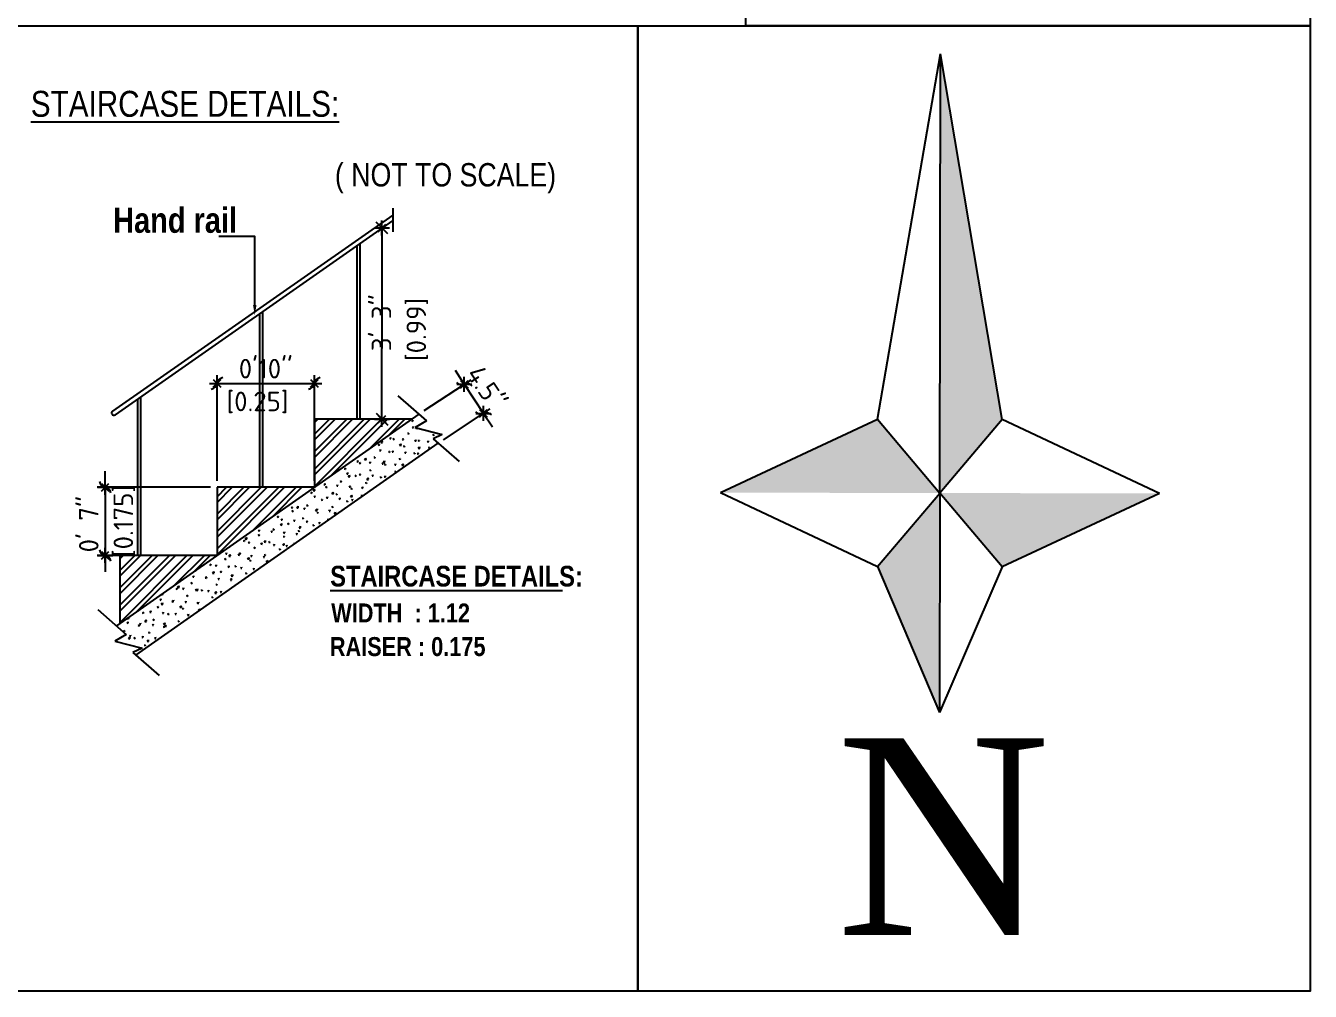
# Model space of a CAD drawing. Header units: metres. Extents: x 516 to 666, y 54 to 108.
# Drawn here: x 602.73 to 609.09, y 81.69 to 86.46 of the extents above; entities that cross this region are included whole.
import ezdxf

# ---------------------------------------------------------------- set-up
doc = ezdxf.new("R2010")
doc.units = ezdxf.units.M
doc.header["$LTSCALE"] = 30
doc.header["$MEASUREMENT"] = 0
doc.layers.get('0').update_dxf_attribs({"linetype": 'CONTINUOUS'})
doc.styles.add('dim', font='isocpeur.ttf')
doc.styles.add('SHER', font='romantic.ttf')
doc.styles.get("Standard").update_dxf_attribs({"font": 'ARIALN.TTF', "height": 10})
doc.styles.add('swiss', font='swisscb.ttf')

msp = doc.modelspace()

# ---------------------------------------------------------------- linework, layer by layer
for p, q in [((606.9447, 84.5168), (607.2564, 86.3248)), ((607.2525, 84.1517), (607.2564, 86.3248)), ((607.5616, 84.5157), (607.2564, 86.3248)), ((604.5446, 85.5273), (603.1577, 84.5564)), ((604.5446, 85.5606), (604.5446, 85.4451)), ((604.5446, 85.5006), (603.1702, 84.5385)), ((604.4538, 85.4633), (604.5284, 85.4633)), ((604.5203, 85.4341), (604.462, 85.4925)), ((604.4725, 85.4447), (604.5098, 85.482)), ((604.4725, 85.482), (604.5098, 85.4447)), ((604.4911, 85.426), (604.4911, 85.5006)), ((604.4911, 85.4576), (604.4911, 84.8665)), ((604.3681, 84.5174), (604.3681, 85.377)), ((604.3827, 84.5174), (604.3827, 85.3872)), ((603.8863, 84.1801), (603.8863, 85.0397)), ((603.9008, 84.1801), (603.9008, 85.0499)), ((604.4911, 84.5174), (604.4911, 84.8665)), ((603.6561, 84.6755), (603.6934, 84.7128)), ((603.6561, 84.7128), (603.6934, 84.6755)), ((603.6747, 84.6569), (603.6747, 84.7315)), ((603.6748, 84.2124), (603.6748, 84.7347)), ((604.1379, 84.6755), (604.1752, 84.7128)), ((604.1379, 84.7128), (604.1752, 84.6755)), ((604.1566, 84.2124), (604.1566, 84.7347)), ((604.1566, 84.6569), (604.1566, 84.7315)), ((604.7006, 84.5598), (604.9323, 84.7121)), ((604.8986, 84.69), (604.8544, 84.7573)), ((604.8798, 84.6713), (604.9171, 84.7086)), ((604.8798, 84.7086), (604.9171, 84.6713)), ((604.8984, 84.6526), (604.8984, 84.7272)), ((603.6374, 84.6942), (603.712, 84.6942)), ((603.6748, 84.6944), (604.1566, 84.6944)), ((604.1193, 84.6942), (604.1939, 84.6942)), ((604.5705, 84.6328), (604.711, 84.5092)), ((604.8611, 84.6899), (604.9357, 84.6899)), ((604.8986, 84.69), (604.9934, 84.5459)), ((603.283, 83.8428), (603.283, 84.6175)), ((603.2976, 83.8428), (603.2976, 84.6277)), ((604.9932, 84.5085), (604.9932, 84.5831)), ((604.6736, 84.5421), (603.1767, 83.4942)), ((604.6384, 84.5174), (604.1566, 84.5174)), ((604.1566, 84.5174), (604.1566, 84.1801)), ((604.1566, 84.443), (604.231, 84.5174)), ((604.1566, 84.3568), (604.3172, 84.5174)), ((604.1566, 84.2706), (604.4034, 84.5174)), ((604.1566, 84.1844), (604.4896, 84.5174)), ((604.1566, 84.5005), (604.1735, 84.5174)), ((604.1566, 84.4143), (604.2597, 84.5174)), ((604.1566, 84.3281), (604.3459, 84.5174)), ((604.1566, 84.2419), (604.4321, 84.5174)), ((604.238, 84.2371), (604.5183, 84.5174)), ((604.4295, 84.3712), (604.5757, 84.5174)), ((604.4538, 84.5174), (604.5284, 84.5174)), ((604.462, 84.5466), (604.5203, 84.4882)), ((604.4725, 84.4987), (604.5098, 84.5361)), ((604.4725, 84.5361), (604.5098, 84.4987)), ((604.4911, 84.4801), (604.4911, 84.5547)), ((604.5253, 84.4382), (604.6045, 84.5174)), ((604.6397, 84.5094), (604.6457, 84.5118)), ((604.6397, 84.5094), (604.644, 84.5065)), ((604.644, 84.5065), (604.6457, 84.5117)), ((604.711, 84.5092), (604.6548, 84.4755)), ((604.7953, 84.4157), (605.027, 84.5681)), ((604.9559, 84.5458), (605.0305, 84.5458)), ((604.9745, 84.5271), (605.0118, 84.5644)), ((604.9745, 84.5644), (605.0118, 84.5271)), ((604.9934, 84.5459), (605.0377, 84.4786)), ((606.166, 84.1536), (606.9447, 84.5168)), ((606.9447, 84.5168), (607.2525, 84.1517)), ((607.5616, 84.5157), (607.2525, 84.1517)), ((608.339, 84.1498), (607.5616, 84.5157)), ((604.6186, 84.4466), (604.6246, 84.4489)), ((604.6186, 84.4466), (604.6229, 84.4437)), ((604.6229, 84.4437), (604.6247, 84.4489)), ((604.6425, 84.4756), (604.6466, 84.4806)), ((604.6425, 84.4756), (604.6477, 84.4751)), ((604.6477, 84.4752), (604.6467, 84.4806)), ((604.6548, 84.4755), (604.7897, 84.4418)), ((604.6594, 84.4724), (604.6609, 84.474)), ((604.6594, 84.4724), (604.6671, 84.4712)), ((604.6671, 84.4712), (604.667, 84.4725)), ((604.7431, 84.4396), (604.7492, 84.442)), ((604.7897, 84.4418), (604.7447, 84.4193)), ((604.7475, 84.4367), (604.7492, 84.442)), ((604.7684, 84.398), (603.2714, 83.3501)), ((604.4729, 84.3907), (604.479, 84.393)), ((604.4729, 84.3907), (604.4772, 84.3877)), ((604.4772, 84.3877), (604.479, 84.393)), ((604.4859, 84.4023), (604.4926, 84.4093)), ((604.4859, 84.4023), (604.4936, 84.4011)), ((604.4936, 84.4011), (604.4926, 84.4093)), ((604.5301, 84.4213), (604.5343, 84.4262)), ((604.5302, 84.4213), (604.5353, 84.4208)), ((604.5353, 84.4209), (604.5343, 84.4263)), ((604.5457, 84.4186), (604.5518, 84.4209)), ((604.5458, 84.4186), (604.5501, 84.4157)), ((604.5501, 84.4157), (604.5518, 84.4209)), ((604.5784, 84.388), (604.5852, 84.395)), ((604.5784, 84.388), (604.5861, 84.3868)), ((604.5861, 84.3868), (604.5852, 84.395)), ((604.5923, 84.4158), (604.5965, 84.4208)), ((604.5923, 84.4158), (604.5975, 84.4154)), ((604.5975, 84.4154), (604.5965, 84.4208)), ((604.5975, 84.3837), (604.6036, 84.386)), ((604.5975, 84.3837), (604.6018, 84.3808)), ((604.6018, 84.3808), (604.6036, 84.386)), ((604.6545, 84.4104), (604.6587, 84.4154)), ((604.6545, 84.4104), (604.6597, 84.4099)), ((604.6597, 84.41), (604.6587, 84.4154)), ((604.6703, 84.4117), (604.6764, 84.414)), ((604.6703, 84.4117), (604.6746, 84.4088)), ((604.6709, 84.3736), (604.6777, 84.3806)), ((604.6746, 84.4088), (604.6764, 84.414)), ((604.6786, 84.3724), (604.6777, 84.3806)), ((604.7167, 84.4049), (604.7208, 84.4099)), ((604.7167, 84.4049), (604.7219, 84.4045)), ((604.7219, 84.4045), (604.7209, 84.41)), ((604.7221, 84.3768), (604.7281, 84.3791)), ((604.7264, 84.3739), (604.7281, 84.3791)), ((604.7432, 84.4396), (604.7475, 84.4367)), ((604.7447, 84.4193), (604.874, 84.307)), ((604.4049, 84.3179), (604.4116, 84.3249)), ((604.4049, 84.3179), (604.4126, 84.3167)), ((604.4126, 84.3167), (604.4116, 84.3249)), ((604.4228, 84.3665), (604.423, 84.3665)), ((604.423, 84.3665), (604.423, 84.3666)), ((604.4518, 84.3278), (604.4579, 84.3301)), ((604.4518, 84.3278), (604.4562, 84.3249)), ((604.4562, 84.3249), (604.4579, 84.3301)), ((604.48, 84.3615), (604.4842, 84.3665)), ((604.48, 84.3615), (604.4852, 84.361)), ((604.4852, 84.3611), (604.4842, 84.3665)), ((604.5247, 84.3558), (604.5307, 84.3581)), ((604.5247, 84.3558), (604.529, 84.3528)), ((604.529, 84.3528), (604.5307, 84.3581)), ((604.5422, 84.3561), (604.5463, 84.361)), ((604.5422, 84.3561), (604.5474, 84.3556)), ((604.5474, 84.3557), (604.5464, 84.3611)), ((604.5764, 84.3209), (604.5825, 84.3232)), ((604.5764, 84.3209), (604.5807, 84.318)), ((604.5807, 84.3179), (604.5825, 84.3232)), ((604.6043, 84.3506), (604.6085, 84.3556)), ((604.6044, 84.3506), (604.6095, 84.3502)), ((604.6095, 84.3502), (604.6085, 84.3557)), ((604.6492, 84.3488), (604.6553, 84.3511)), ((604.6492, 84.3488), (604.6535, 84.3459)), ((604.6535, 84.3459), (604.6553, 84.3511)), ((604.6665, 84.3452), (604.6707, 84.3502)), ((604.6665, 84.3452), (604.6717, 84.3447)), ((604.6717, 84.3448), (604.6707, 84.3502)), ((604.6709, 84.3736), (604.6786, 84.3724)), ((604.7221, 84.3768), (604.7264, 84.3739)), ((603.1214, 84.1801), (603.1214, 84.2607)), ((604.2599, 84.2525), (604.2606, 84.2524)), ((604.2606, 84.2525), (604.2605, 84.2529)), ((604.3062, 84.2719), (604.3122, 84.2742)), ((604.3062, 84.2719), (604.3105, 84.269)), ((604.3105, 84.269), (604.3123, 84.2742)), ((604.3175, 84.2474), (604.3217, 84.2524)), ((604.3227, 84.247), (604.3217, 84.2525)), ((604.3677, 84.3072), (604.3719, 84.3122)), ((604.3677, 84.3072), (604.3729, 84.3067)), ((604.3729, 84.3068), (604.3719, 84.3122)), ((604.379, 84.2998), (604.3851, 84.3022)), ((604.379, 84.2998), (604.3833, 84.2969)), ((604.3833, 84.2969), (604.3851, 84.3022)), ((604.4299, 84.3017), (604.434, 84.3067)), ((604.4299, 84.3017), (604.4351, 84.3013)), ((604.4307, 84.2649), (604.4368, 84.2673)), ((604.4307, 84.2649), (604.4351, 84.262)), ((604.4351, 84.3013), (604.4341, 84.3068)), ((604.4351, 84.262), (604.4368, 84.2673)), ((604.492, 84.2963), (604.4962, 84.3013)), ((604.492, 84.2963), (604.4972, 84.2958)), ((604.4972, 84.2959), (604.4962, 84.3013)), ((604.4974, 84.3035), (604.5041, 84.3106)), ((604.4974, 84.3035), (604.5051, 84.3023)), ((604.5036, 84.2929), (604.5096, 84.2952)), ((604.5036, 84.2929), (604.5079, 84.29)), ((604.5051, 84.3023), (604.5041, 84.3106)), ((604.5079, 84.29), (604.5096, 84.2952)), ((604.5542, 84.2909), (604.5584, 84.2958)), ((604.5542, 84.2909), (604.5594, 84.2904)), ((604.5553, 84.258), (604.5614, 84.2603)), ((604.5553, 84.258), (604.5596, 84.2551)), ((604.5594, 84.2905), (604.5584, 84.2959)), ((604.5596, 84.2551), (604.5614, 84.2603)), ((604.5899, 84.2892), (604.5966, 84.2962)), ((604.5899, 84.2892), (604.5976, 84.288)), ((604.5976, 84.288), (604.5966, 84.2962)), ((603.1025, 84.1615), (603.1399, 84.1988)), ((603.1025, 84.1988), (603.1399, 84.1615)), ((603.1212, 84.1428), (603.1212, 84.2174)), ((604.2052, 84.1931), (604.2094, 84.1981)), ((604.2052, 84.1931), (604.2104, 84.1926)), ((604.2104, 84.1927), (604.2094, 84.1981)), ((604.2674, 84.1877), (604.2716, 84.1926)), ((604.2674, 84.1877), (604.2726, 84.1872)), ((604.2726, 84.1873), (604.2716, 84.1927)), ((604.2851, 84.209), (604.2912, 84.2114)), ((604.2851, 84.209), (604.2894, 84.2061)), ((604.2894, 84.2061), (604.2912, 84.2114)), ((604.3176, 84.2474), (604.3227, 84.247)), ((604.3239, 84.2334), (604.3306, 84.2405)), ((604.3239, 84.2334), (604.3316, 84.2323)), ((604.3296, 84.1822), (604.3337, 84.1872)), ((604.3316, 84.2322), (604.3306, 84.2405)), ((604.3348, 84.1818), (604.3338, 84.1873)), ((604.3579, 84.237), (604.364, 84.2393)), ((604.3579, 84.237), (604.3622, 84.2341)), ((604.3622, 84.2341), (604.364, 84.2393)), ((604.3797, 84.242), (604.3839, 84.247)), ((604.3797, 84.242), (604.3849, 84.2415)), ((604.3849, 84.2416), (604.3839, 84.247)), ((604.4096, 84.2021), (604.4157, 84.2044)), ((604.4097, 84.2021), (604.414, 84.1992)), ((604.414, 84.1992), (604.4157, 84.2044)), ((604.4164, 84.2191), (604.4231, 84.2261)), ((604.4164, 84.2191), (604.4241, 84.2179)), ((604.4241, 84.2179), (604.4231, 84.2261)), ((604.4419, 84.2365), (604.4461, 84.2415)), ((604.4419, 84.2365), (604.4471, 84.2361)), ((604.4471, 84.2361), (604.4461, 84.2416)), ((604.4825, 84.23), (604.4885, 84.2324)), ((604.4825, 84.23), (604.4868, 84.2271)), ((604.4868, 84.2271), (604.4886, 84.2324)), ((604.504, 84.2311), (604.5082, 84.2361)), ((604.5041, 84.2311), (604.5093, 84.2306)), ((604.5093, 84.2307), (604.5083, 84.2361)), ((603.6425, 84.1801), (603.0811, 84.1801)), ((603.0839, 84.1801), (603.1585, 84.1801)), ((603.1214, 84.1801), (603.1214, 83.8428)), ((604.1566, 84.1801), (603.6748, 84.1801)), ((603.6748, 84.1801), (603.6748, 83.8428)), ((603.6748, 84.1336), (603.7213, 84.1801)), ((603.6748, 84.0474), (603.8075, 84.1801)), ((603.6748, 83.9612), (603.8937, 84.1801)), ((603.6748, 83.875), (603.9799, 84.1801)), ((603.6748, 84.1048), (603.7501, 84.1801)), ((603.6748, 84.0186), (603.8362, 84.1801)), ((603.6748, 83.9325), (603.9224, 84.1801)), ((603.6748, 83.8463), (604.0086, 84.1801)), ((603.8549, 83.9689), (604.0661, 84.1801)), ((603.9507, 84.036), (604.0948, 84.1801)), ((604.097, 84.1384), (604.0981, 84.1383)), ((604.0981, 84.1384), (604.098, 84.1391)), ((604.1394, 84.1531), (604.1455, 84.1555)), ((604.1394, 84.1531), (604.1437, 84.1502)), ((604.1422, 84.1701), (604.1523, 84.1801)), ((604.1437, 84.1502), (604.1455, 84.1554)), ((604.1503, 84.1633), (604.1571, 84.1704)), ((604.1503, 84.1634), (604.1581, 84.1622)), ((604.1551, 84.1333), (604.1593, 84.1383)), ((604.1551, 84.1333), (604.1603, 84.1329)), ((604.1581, 84.1621), (604.1571, 84.1704)), ((604.1603, 84.1329), (604.1593, 84.1384)), ((604.2123, 84.1811), (604.2183, 84.1834)), ((604.2123, 84.1811), (604.2166, 84.1782)), ((604.2166, 84.1782), (604.2183, 84.1834)), ((604.2172, 84.1279), (604.2214, 84.1329)), ((604.2173, 84.1279), (604.2225, 84.1274)), ((604.2225, 84.1275), (604.2215, 84.1329)), ((604.2428, 84.149), (604.2506, 84.1478)), ((604.2429, 84.149), (604.2496, 84.156)), ((604.2506, 84.1478), (604.2496, 84.156)), ((604.264, 84.1462), (604.2701, 84.1485)), ((604.264, 84.1462), (604.2683, 84.1433)), ((604.2683, 84.1433), (604.2701, 84.1485)), ((604.2794, 84.1225), (604.2836, 84.1274)), ((604.2846, 84.1221), (604.2836, 84.1275)), ((604.3296, 84.1822), (604.3348, 84.1818)), ((604.3354, 84.1346), (604.3421, 84.1417)), ((604.3354, 84.1347), (604.3431, 84.1335)), ((604.3368, 84.1741), (604.3429, 84.1765)), ((604.3368, 84.1741), (604.3411, 84.1712)), ((604.3411, 84.1712), (604.3429, 84.1765)), ((604.3431, 84.1335), (604.3421, 84.1417)), ((604.3886, 84.1392), (604.3946, 84.1416)), ((604.3886, 84.1392), (604.3929, 84.1363)), ((604.3917, 84.1768), (604.3959, 84.1818)), ((604.3918, 84.1768), (604.3969, 84.1763)), ((604.3929, 84.1363), (604.3946, 84.1416)), ((604.3969, 84.1764), (604.3959, 84.1818)), ((606.166, 84.1536), (606.9434, 83.7878)), ((606.9434, 83.7878), (607.2525, 84.1517)), ((607.2525, 84.1517), (607.2506, 83.0652)), ((607.5603, 83.7866), (607.2525, 84.1517)), ((608.339, 84.1498), (607.5603, 83.7866)), ((604.0428, 84.079), (604.0469, 84.084)), ((604.0428, 84.079), (604.048, 84.0786)), ((604.0455, 84.0623), (604.0516, 84.0646)), ((604.0455, 84.0623), (604.0498, 84.0594)), ((604.048, 84.0786), (604.047, 84.0841)), ((604.0498, 84.0594), (604.0516, 84.0646)), ((604.0693, 84.0789), (604.0761, 84.0859)), ((604.0693, 84.0789), (604.077, 84.0777)), ((604.077, 84.0777), (604.0761, 84.0859)), ((604.1049, 84.0736), (604.1091, 84.0786)), ((604.105, 84.0736), (604.1101, 84.0731)), ((604.1101, 84.0732), (604.1091, 84.0786)), ((604.1183, 84.0903), (604.1244, 84.0926)), ((604.1183, 84.0903), (604.1227, 84.0874)), ((604.1227, 84.0874), (604.1244, 84.0926)), ((604.1618, 84.0646), (604.1686, 84.0716)), ((604.1618, 84.0646), (604.1695, 84.0634)), ((604.1671, 84.0681), (604.1713, 84.0731)), ((604.1671, 84.0681), (604.1723, 84.0677)), ((604.1695, 84.0634), (604.1686, 84.0716)), ((604.1723, 84.0677), (604.1713, 84.0732)), ((604.1912, 84.1182), (604.1972, 84.1206)), ((604.1912, 84.1182), (604.1955, 84.1153)), ((604.1955, 84.1153), (604.1972, 84.1205)), ((604.2293, 84.0627), (604.2335, 84.0677)), ((604.2293, 84.0627), (604.2345, 84.0622)), ((604.2345, 84.0623), (604.2335, 84.0677)), ((604.2429, 84.0833), (604.249, 84.0857)), ((604.2429, 84.0833), (604.2472, 84.0804)), ((604.2472, 84.0804), (604.249, 84.0856)), ((604.2794, 84.1225), (604.2846, 84.122)), ((604.3157, 84.1113), (604.3218, 84.1136)), ((604.3157, 84.1113), (604.3201, 84.1084)), ((604.3201, 84.1084), (604.3218, 84.1136)), ((604.3416, 84.117), (604.3458, 84.122)), ((604.3416, 84.117), (604.3468, 84.1166)), ((604.3468, 84.1166), (604.3458, 84.1221)), ((603.9341, 84.0244), (603.9356, 84.0242)), ((603.9357, 84.0243), (603.9355, 84.0253)), ((603.9727, 84.0344), (603.9787, 84.0367)), ((603.9727, 84.0344), (603.977, 84.0314)), ((603.977, 84.0314), (603.9788, 84.0367)), ((603.9883, 83.9945), (603.9951, 84.0015)), ((603.9926, 84.0193), (603.9968, 84.0242)), ((603.9926, 84.0193), (603.9978, 84.0188)), ((603.996, 83.9933), (603.9951, 84.0015)), ((603.9978, 84.0189), (603.9968, 84.0243)), ((604.0244, 83.9995), (604.0305, 84.0018)), ((604.0244, 83.9995), (604.0287, 83.9965)), ((604.0287, 83.9965), (604.0305, 84.0018)), ((604.0548, 84.0138), (604.059, 84.0188)), ((604.0548, 84.0138), (604.06, 84.0134)), ((604.06, 84.0134), (604.059, 84.0189)), ((604.0972, 84.0274), (604.1033, 84.0297)), ((604.0973, 84.0274), (604.1016, 84.0245)), ((604.1016, 84.0245), (604.1033, 84.0297)), ((604.117, 84.0084), (604.1211, 84.0134)), ((604.117, 84.0084), (604.1222, 84.0079)), ((604.1222, 84.008), (604.1212, 84.0134)), ((604.1701, 84.0554), (604.1761, 84.0577)), ((604.1701, 84.0554), (604.1744, 84.0525)), ((604.1744, 84.0525), (604.1762, 84.0577)), ((604.1791, 84.0029), (604.1833, 84.0079)), ((604.1792, 84.0029), (604.1843, 84.0025)), ((604.1843, 84.0025), (604.1833, 84.008)), ((604.2218, 84.0205), (604.2279, 84.0228)), ((604.2218, 84.0205), (604.2255, 84.018)), ((604.2265, 84.0187), (604.2279, 84.0228)), ((604.2543, 84.0502), (604.2611, 84.0572)), ((604.2543, 84.0502), (604.262, 84.049)), ((604.2621, 84.049), (604.2611, 84.0573)), ((603.8788, 83.9435), (603.8848, 83.9459)), ((603.8788, 83.9435), (603.8831, 83.9406)), ((603.8803, 83.9649), (603.8845, 83.9699)), ((603.8803, 83.9649), (603.8855, 83.9645)), ((603.8831, 83.9406), (603.8848, 83.9459)), ((603.8855, 83.9645), (603.8845, 83.97)), ((603.9425, 83.9595), (603.9467, 83.9645)), ((603.9425, 83.9595), (603.9477, 83.959)), ((603.9477, 83.9591), (603.9467, 83.9645)), ((603.9516, 83.9715), (603.9577, 83.9738)), ((603.9516, 83.9715), (603.9559, 83.9686)), ((603.9559, 83.9686), (603.9577, 83.9738)), ((603.9883, 83.9945), (603.996, 83.9933)), ((604.0033, 83.9366), (604.0094, 83.9389)), ((604.0033, 83.9366), (604.0076, 83.9337)), ((604.0046, 83.9541), (604.0088, 83.959)), ((604.0047, 83.9541), (604.0098, 83.9536)), ((604.0076, 83.9337), (604.0094, 83.9389)), ((604.0098, 83.9537), (604.0088, 83.9591)), ((604.0668, 83.9486), (604.071, 83.9536)), ((604.0668, 83.9486), (604.072, 83.9482)), ((604.072, 83.9482), (604.071, 83.9537)), ((604.0762, 83.9646), (604.0822, 83.9669)), ((604.0762, 83.9646), (604.0805, 83.9616)), ((604.0805, 83.9616), (604.0822, 83.9669)), ((604.0808, 83.9801), (604.0876, 83.9872)), ((604.0808, 83.9801), (604.0885, 83.9789)), ((604.0885, 83.9789), (604.0876, 83.9872)), ((604.149, 83.9925), (604.1551, 83.9948)), ((604.149, 83.9925), (604.1533, 83.9896)), ((604.1533, 83.9896), (604.1551, 83.9948)), ((603.1212, 83.8056), (603.1212, 83.8802)), ((603.736, 83.8857), (603.7374, 83.8847)), ((603.7374, 83.8847), (603.7383, 83.8873)), ((603.7712, 83.9103), (603.7732, 83.9102)), ((603.7732, 83.9102), (603.7729, 83.9116)), ((603.8059, 83.9156), (603.812, 83.9179)), ((603.8059, 83.9156), (603.8102, 83.9127)), ((603.8102, 83.9127), (603.812, 83.9179)), ((603.8148, 83.9244), (603.8215, 83.9314)), ((603.8148, 83.9244), (603.8225, 83.9232)), ((603.8225, 83.9232), (603.8215, 83.9314)), ((603.8302, 83.9052), (603.8343, 83.9102)), ((603.8302, 83.9052), (603.8354, 83.9047)), ((603.8354, 83.9048), (603.8344, 83.9102)), ((603.8577, 83.8807), (603.8637, 83.883)), ((603.8577, 83.8807), (603.862, 83.8778)), ((603.862, 83.8778), (603.8637, 83.883)), ((603.8923, 83.8997), (603.8965, 83.9047)), ((603.8924, 83.8997), (603.8975, 83.8993)), ((603.8975, 83.8993), (603.8965, 83.9048)), ((603.9073, 83.91), (603.9141, 83.9171)), ((603.9073, 83.9101), (603.915, 83.9089)), ((603.915, 83.9088), (603.9141, 83.9171)), ((603.9305, 83.9086), (603.9366, 83.911)), ((603.9305, 83.9086), (603.9348, 83.9057)), ((603.9348, 83.9057), (603.9366, 83.911)), ((603.9545, 83.8943), (603.9587, 83.8993)), ((603.9545, 83.8943), (603.9597, 83.8938)), ((603.9597, 83.8939), (603.9587, 83.8993)), ((603.9822, 83.8737), (603.9883, 83.8761)), ((603.9822, 83.8737), (603.9866, 83.8708)), ((603.9866, 83.8708), (603.9883, 83.8761)), ((603.9998, 83.8957), (604.0066, 83.9027)), ((603.9998, 83.8957), (604.0075, 83.8945)), ((604.0075, 83.8945), (604.0066, 83.9027)), ((604.0167, 83.8889), (604.0208, 83.8938)), ((604.0167, 83.8889), (604.0219, 83.8884)), ((604.0219, 83.8885), (604.0209, 83.8939)), ((604.0551, 83.9017), (604.0611, 83.904)), ((604.0551, 83.9017), (604.0573, 83.9002)), ((604.0607, 83.9026), (604.0611, 83.904)), ((603.6425, 83.8428), (603.0811, 83.8428)), ((603.0839, 83.8429), (603.1585, 83.8429)), ((603.1025, 83.8242), (603.1399, 83.8616)), ((603.1025, 83.8616), (603.1399, 83.8242)), ((603.1214, 83.8428), (603.1214, 83.7622)), ((603.6748, 83.8428), (603.193, 83.8428)), ((603.193, 83.8428), (603.193, 83.5056)), ((603.193, 83.7685), (603.2673, 83.8428)), ((603.193, 83.6823), (603.3535, 83.8428)), ((603.193, 83.5961), (603.4397, 83.8428)), ((603.193, 83.5099), (603.5259, 83.8428)), ((603.193, 83.8259), (603.2099, 83.8428)), ((603.193, 83.7397), (603.2961, 83.8428)), ((603.193, 83.6535), (603.3823, 83.8428)), ((603.193, 83.5673), (603.4685, 83.8428)), ((603.2743, 83.5625), (603.5546, 83.8428)), ((603.4659, 83.6966), (603.6121, 83.8428)), ((603.5616, 83.7637), (603.6408, 83.8428)), ((603.712, 83.8248), (603.7181, 83.8271)), ((603.712, 83.8248), (603.7163, 83.8219)), ((603.7163, 83.8219), (603.7181, 83.8271)), ((603.7178, 83.8509), (603.722, 83.8558)), ((603.7179, 83.8509), (603.723, 83.8504)), ((603.723, 83.8505), (603.722, 83.8559)), ((603.7338, 83.8399), (603.7405, 83.847)), ((603.7338, 83.84), (603.7415, 83.8388)), ((603.7415, 83.8388), (603.7405, 83.847)), ((603.78, 83.8454), (603.7842, 83.8504)), ((603.78, 83.8454), (603.7852, 83.845)), ((603.7852, 83.845), (603.7842, 83.8505)), ((603.7848, 83.8527), (603.7909, 83.8551)), ((603.7848, 83.8527), (603.7892, 83.8498)), ((603.7892, 83.8498), (603.7909, 83.8551)), ((603.8263, 83.8256), (603.833, 83.8326)), ((603.8263, 83.8256), (603.834, 83.8244)), ((603.834, 83.8244), (603.833, 83.8326)), ((603.8366, 83.8178), (603.8426, 83.8202)), ((603.8366, 83.8178), (603.8409, 83.8149)), ((603.8409, 83.8149), (603.8427, 83.8202)), ((603.8422, 83.84), (603.8464, 83.845)), ((603.8422, 83.84), (603.8474, 83.8395)), ((603.8474, 83.8396), (603.8464, 83.845)), ((603.9044, 83.8345), (603.9085, 83.8395)), ((603.9044, 83.8345), (603.9096, 83.8341)), ((603.9096, 83.8341), (603.9086, 83.8396)), ((603.9094, 83.8458), (603.9155, 83.8481)), ((603.9094, 83.8458), (603.9137, 83.8429)), ((603.9137, 83.8429), (603.9155, 83.8481)), ((603.9188, 83.8113), (603.9255, 83.8183)), ((603.9188, 83.8113), (603.9265, 83.8101)), ((603.9265, 83.8101), (603.9255, 83.8183)), ((603.5554, 83.7368), (603.5596, 83.7418)), ((603.5606, 83.7364), (603.5596, 83.7418)), ((603.5677, 83.7679), (603.5707, 83.766)), ((603.5707, 83.7659), (603.5724, 83.7712)), ((603.5724, 83.7712), (603.5724, 83.7712)), ((603.6083, 83.7963), (603.6107, 83.7961)), ((603.6107, 83.7961), (603.6104, 83.7978)), ((603.6392, 83.7968), (603.6452, 83.7991)), ((603.6392, 83.7968), (603.6435, 83.7939)), ((603.6435, 83.7939), (603.6453, 83.7991)), ((603.6528, 83.7555), (603.6595, 83.7626)), ((603.6528, 83.7555), (603.6605, 83.7543)), ((603.6605, 83.7543), (603.6595, 83.7626)), ((603.6677, 83.7911), (603.6719, 83.7961)), ((603.6677, 83.7911), (603.6729, 83.7906)), ((603.6729, 83.7907), (603.6719, 83.7961)), ((603.6909, 83.7619), (603.697, 83.7643)), ((603.6909, 83.7619), (603.6952, 83.759)), ((603.6952, 83.759), (603.697, 83.7642)), ((603.7299, 83.7857), (603.734, 83.7906)), ((603.7299, 83.7857), (603.7351, 83.7852)), ((603.7351, 83.7853), (603.7341, 83.7907)), ((603.7453, 83.7412), (603.752, 83.7482)), ((603.753, 83.74), (603.752, 83.7482)), ((603.7637, 83.7899), (603.7698, 83.7922)), ((603.7638, 83.7899), (603.7681, 83.787)), ((603.7681, 83.787), (603.7698, 83.7922)), ((603.792, 83.7802), (603.7962, 83.7852)), ((603.7921, 83.7802), (603.7972, 83.7798)), ((603.7972, 83.7798), (603.7962, 83.7853)), ((603.8155, 83.755), (603.8216, 83.7573)), ((603.8155, 83.755), (603.8198, 83.7521)), ((603.8198, 83.7521), (603.8216, 83.7573)), ((603.8542, 83.7748), (603.8584, 83.7798)), ((603.8542, 83.7748), (603.8594, 83.7743)), ((603.8594, 83.7744), (603.8584, 83.7798)), ((603.8883, 83.7829), (603.8915, 83.7841)), ((603.8883, 83.7829), (603.889, 83.7824)), ((606.9434, 83.7878), (607.2506, 83.0652)), ((607.5603, 83.7866), (607.2506, 83.0652)), ((603.4454, 83.6823), (603.4483, 83.682)), ((603.4483, 83.6821), (603.4479, 83.684)), ((603.4724, 83.6781), (603.4785, 83.6804)), ((603.4724, 83.6781), (603.4768, 83.6751)), ((603.4768, 83.6751), (603.4785, 83.6804)), ((603.4792, 83.6854), (603.486, 83.6925)), ((603.4792, 83.6854), (603.4869, 83.6843)), ((603.487, 83.6842), (603.486, 83.6925)), ((603.5052, 83.677), (603.5094, 83.682)), ((603.5104, 83.6766), (603.5094, 83.6821)), ((603.5453, 83.706), (603.5513, 83.7083)), ((603.5453, 83.706), (603.5496, 83.7031)), ((603.5496, 83.7031), (603.5513, 83.7083)), ((603.5554, 83.7368), (603.5606, 83.7363)), ((603.5718, 83.6711), (603.5785, 83.6781)), ((603.5795, 83.6699), (603.5785, 83.6781)), ((603.6176, 83.7313), (603.6217, 83.7363)), ((603.6176, 83.7313), (603.6228, 83.7309)), ((603.6181, 83.734), (603.6242, 83.7363)), ((603.6181, 83.734), (603.6224, 83.7311)), ((603.6228, 83.7309), (603.6218, 83.7364)), ((603.6224, 83.7311), (603.6242, 83.7363)), ((603.6698, 83.6991), (603.6759, 83.7014)), ((603.6698, 83.6991), (603.6741, 83.6962)), ((603.6741, 83.6962), (603.6759, 83.7014)), ((603.6797, 83.7259), (603.6839, 83.7309)), ((603.6797, 83.7259), (603.6849, 83.7254)), ((603.6849, 83.7255), (603.6839, 83.7309)), ((603.7419, 83.7205), (603.7461, 83.7254)), ((603.7419, 83.7205), (603.7471, 83.72)), ((603.7427, 83.727), (603.7487, 83.7294)), ((603.7427, 83.727), (603.747, 83.7241)), ((603.7453, 83.7412), (603.753, 83.74)), ((603.7471, 83.7201), (603.7461, 83.7255)), ((603.747, 83.7241), (603.7487, 83.7293)), ((603.3929, 83.6227), (603.3971, 83.6277)), ((603.3929, 83.6227), (603.3981, 83.6222)), ((603.3981, 83.6223), (603.3971, 83.6277)), ((603.3996, 83.6501), (603.4057, 83.6524)), ((603.3996, 83.6501), (603.4039, 83.6472)), ((603.4039, 83.6472), (603.4057, 83.6524)), ((603.4513, 83.6152), (603.4574, 83.6175)), ((603.4514, 83.6152), (603.4557, 83.6123)), ((603.4551, 83.6173), (603.4593, 83.6222)), ((603.4551, 83.6173), (603.4603, 83.6168)), ((603.4557, 83.6123), (603.4574, 83.6175)), ((603.4603, 83.6169), (603.4593, 83.6223)), ((603.5053, 83.677), (603.5104, 83.6766)), ((603.5173, 83.6118), (603.5214, 83.6168)), ((603.5225, 83.6114), (603.5215, 83.6169)), ((603.5242, 83.6432), (603.5302, 83.6455)), ((603.5242, 83.6432), (603.5285, 83.6402)), ((603.5285, 83.6402), (603.5302, 83.6455)), ((603.5674, 83.6716), (603.5716, 83.6766)), ((603.5674, 83.6716), (603.5726, 83.6711)), ((603.5726, 83.6712), (603.5716, 83.6766)), ((603.5717, 83.6711), (603.5795, 83.6699)), ((603.597, 83.6711), (603.6031, 83.6734)), ((603.597, 83.6711), (603.6013, 83.6682)), ((603.6013, 83.6682), (603.6031, 83.6734)), ((603.6296, 83.6661), (603.6338, 83.6711)), ((603.6296, 83.6661), (603.6348, 83.6657)), ((603.6348, 83.6657), (603.6338, 83.6712)), ((603.6487, 83.6362), (603.6548, 83.6385)), ((603.6487, 83.6362), (603.6531, 83.6333)), ((603.6531, 83.6333), (603.6548, 83.6385)), ((603.6643, 83.6567), (603.671, 83.6638)), ((603.6643, 83.6568), (603.672, 83.6556)), ((603.672, 83.6555), (603.671, 83.6638)), ((603.6918, 83.6607), (603.6959, 83.6657)), ((603.6918, 83.6607), (603.697, 83.6602)), ((603.697, 83.6603), (603.696, 83.6657)), ((604.235, 83.6686), (605.3855, 83.6686)), ((603.0846, 83.5752), (603.2251, 83.4516)), ((603.2824, 83.5682), (603.2858, 83.5679)), ((603.2858, 83.568), (603.2854, 83.5703)), ((603.3057, 83.5593), (603.3118, 83.5616)), ((603.3057, 83.5593), (603.31, 83.5564)), ((603.31, 83.5564), (603.3118, 83.5616)), ((603.3428, 83.5629), (603.347, 83.5679)), ((603.3428, 83.5629), (603.348, 83.5625)), ((603.348, 83.5625), (603.347, 83.568)), ((603.3785, 83.5872), (603.3846, 83.5896)), ((603.3785, 83.5872), (603.3828, 83.5843)), ((603.3828, 83.5843), (603.3846, 83.5896)), ((603.3982, 83.601), (603.405, 83.608)), ((603.3982, 83.601), (603.4059, 83.5998)), ((603.4059, 83.5998), (603.405, 83.608)), ((603.405, 83.5575), (603.4091, 83.5625)), ((603.405, 83.5575), (603.4102, 83.557)), ((603.4102, 83.5571), (603.4092, 83.5625)), ((603.4303, 83.5523), (603.4363, 83.5547)), ((603.4303, 83.5523), (603.4346, 83.5494)), ((603.4346, 83.5494), (603.4363, 83.5547)), ((603.4671, 83.5521), (603.4713, 83.557)), ((603.4671, 83.5521), (603.4723, 83.5516)), ((603.4723, 83.5517), (603.4713, 83.5571)), ((603.4907, 83.5866), (603.4975, 83.5937)), ((603.4907, 83.5867), (603.4984, 83.5855)), ((603.4984, 83.5855), (603.4975, 83.5937)), ((603.5031, 83.5803), (603.5092, 83.5826)), ((603.5031, 83.5803), (603.5074, 83.5774)), ((603.5074, 83.5774), (603.5092, 83.5826)), ((603.5173, 83.6118), (603.5225, 83.6114)), ((603.5293, 83.5466), (603.5335, 83.5516)), ((603.5345, 83.5462), (603.5335, 83.5517)), ((603.5759, 83.6083), (603.582, 83.6106)), ((603.5759, 83.6083), (603.5802, 83.6053)), ((603.5794, 83.6064), (603.5836, 83.6114)), ((603.5795, 83.6064), (603.5846, 83.6059)), ((603.5802, 83.6053), (603.582, 83.6106)), ((603.5832, 83.5723), (603.59, 83.5793)), ((603.5832, 83.5723), (603.5878, 83.5716)), ((603.5846, 83.606), (603.5836, 83.6114)), ((603.5907, 83.5736), (603.59, 83.5793)), ((603.2284, 83.5304), (603.2324, 83.5297)), ((603.2305, 83.5086), (603.2346, 83.5136)), ((603.2305, 83.5086), (603.2357, 83.5082)), ((603.2324, 83.5297), (603.232, 83.5329)), ((603.2329, 83.5313), (603.2389, 83.5337)), ((603.2329, 83.5313), (603.2372, 83.5284)), ((603.2357, 83.5082), (603.2347, 83.5137)), ((603.2372, 83.5284), (603.2389, 83.5337)), ((603.2846, 83.4964), (603.2907, 83.4988)), ((603.2846, 83.4964), (603.2889, 83.4935)), ((603.2889, 83.4935), (603.2907, 83.4988)), ((603.2926, 83.5032), (603.2968, 83.5082)), ((603.2927, 83.5032), (603.2978, 83.5027)), ((603.2978, 83.5028), (603.2968, 83.5082)), ((603.3172, 83.5166), (603.324, 83.5236)), ((603.3172, 83.5166), (603.3249, 83.5154)), ((603.3249, 83.5154), (603.324, 83.5236)), ((603.3548, 83.4977), (603.359, 83.5027)), ((603.3548, 83.4977), (603.36, 83.4973)), ((603.3574, 83.5244), (603.3635, 83.5267)), ((603.3574, 83.5244), (603.3617, 83.5215)), ((603.36, 83.4973), (603.359, 83.5028)), ((603.3617, 83.5215), (603.3635, 83.5267)), ((603.4092, 83.4895), (603.4152, 83.4918)), ((603.4092, 83.4895), (603.4135, 83.4866)), ((603.4097, 83.5022), (603.4165, 83.5092)), ((603.4097, 83.5022), (603.4174, 83.501)), ((603.4135, 83.4866), (603.4152, 83.4918)), ((603.4174, 83.501), (603.4165, 83.5092)), ((603.417, 83.4923), (603.4212, 83.4973)), ((603.417, 83.4923), (603.4222, 83.4919)), ((603.4222, 83.4919), (603.4212, 83.4973)), ((603.482, 83.5174), (603.4881, 83.5198)), ((603.482, 83.5174), (603.4863, 83.5145)), ((603.4863, 83.5145), (603.4881, 83.5198)), ((603.5293, 83.5466), (603.5345, 83.5462)), ((603.2251, 83.4516), (603.1689, 83.4179)), ((603.2118, 83.4685), (603.2178, 83.4708)), ((603.2118, 83.4685), (603.2161, 83.4656)), ((603.2161, 83.4656), (603.2178, 83.4708)), ((603.2362, 83.4321), (603.243, 83.4392)), ((603.2362, 83.4321), (603.2439, 83.4309)), ((603.2425, 83.4434), (603.2467, 83.4484)), ((603.2425, 83.4434), (603.2477, 83.443)), ((603.2439, 83.4309), (603.2429, 83.4392)), ((603.2477, 83.443), (603.2467, 83.4485)), ((603.2635, 83.4336), (603.2696, 83.4359)), ((603.2635, 83.4336), (603.2678, 83.4307)), ((603.2678, 83.4307), (603.2696, 83.4359)), ((603.3047, 83.438), (603.3088, 83.443)), ((603.3047, 83.438), (603.3099, 83.4375)), ((603.3099, 83.4376), (603.3089, 83.443)), ((603.3287, 83.4178), (603.3355, 83.4248)), ((603.3364, 83.4166), (603.3355, 83.4248)), ((603.3363, 83.4615), (603.3424, 83.4639)), ((603.3363, 83.4615), (603.3407, 83.4586)), ((603.3407, 83.4586), (603.3424, 83.4639)), ((603.3668, 83.4325), (603.371, 83.4375)), ((603.3669, 83.4325), (603.372, 83.4321)), ((603.372, 83.4321), (603.371, 83.4376)), ((603.1689, 83.4179), (603.3038, 83.3842)), ((603.3038, 83.3842), (603.2588, 83.3618)), ((603.2588, 83.3618), (603.3881, 83.2494)), ((603.3152, 83.3987), (603.3213, 83.401)), ((603.3153, 83.3987), (603.3196, 83.3958)), ((603.3196, 83.3958), (603.3213, 83.401)), ((603.3287, 83.4178), (603.3364, 83.4166))]:
    msp.add_line(p, q)
for points in [[(606.2923, 89.5495), (609.0862, 89.5495), (609.0862, 86.4644), (606.2923, 86.4644)], [(602.582, 86.4644), (605.7577, 86.4644), (605.7577, 81.6858), (602.582, 81.6858)], [(605.7577, 86.4644), (609.0862, 86.4644), (609.0862, 81.6858), (605.7577, 81.6858)]]:
    msp.add_lwpolyline(points, close=True)
msp.add_lwpolyline([(603.8617, 85.083), (603.8617, 85.4212), (603.6833, 85.4212)])
for centre, radius, start, end in [((603.7106, 84.6871), 0.0366, 102, 168), ((604.1924, 84.6871), 0.0366, 102, 168), ((604.8851, 84.724), 0.0366, 225.32498, 291.32498), ((603.6389, 84.7018), 0.0366, 282, 348), ((604.1207, 84.7018), 0.0366, 282, 348), ((604.9122, 84.656), 0.0366, 45.32498, 111.32498), ((603.1639, 84.5475), 0.0109, 124.99202, 304.99202), ((604.9798, 84.5799), 0.0366, 225.32498, 291.32498), ((605.0069, 84.5119), 0.0366, 45.32498, 111.32498), ((603.1288, 84.216), 0.0366, 192, 258), ((603.1141, 84.1443), 0.0366, 12, 78), ((603.1288, 83.8787), 0.0366, 192, 258), ((603.1141, 83.807), 0.0366, 12, 78)]:
    msp.add_arc(centre, radius, start, end)
for points in [[(607.2525, 84.1517), (607.5616, 84.5157), (607.2564, 86.3248)], [(603.8703, 85.083), (603.8617, 85.0312), (603.853, 85.083)], [(606.166, 84.1536), (607.2525, 84.1517), (606.9447, 84.5168)], [(607.2506, 83.0652), (607.2525, 84.1517), (606.9434, 83.7878)], [(607.2525, 84.1517), (607.5603, 83.7866), (608.339, 84.1498)]]:
    msp.add_solid(points)

# ---------------------------------------------------------------- texts
for s, height, p in [('%%USTAIRCASE DETAILS:', 0.128266, (602.753, 86.0137)), ('( NOT TO SCALE)', 0.115439, (604.2584, 85.6689))]:
    msp.add_text(s, height=height).set_placement(p)
for s, height, style, p in [('Hand rail', 0.12513, 'swiss', (603.1606, 85.4394)), ("0'10''", 0.09672, 'dim', (603.7823, 84.7189)), ('[0.25]', 0.09672, 'dim', (603.7219, 84.5565)), ('STAIRCASE DETAILS:', 0.102376, 'swiss', (604.235, 83.6891)), ('WIDTH  : 1.12', 0.093848, 'swiss', (604.24, 83.5112)), ('RAISER : 0.175', 0.093848, 'swiss', (604.2332, 83.3449)), ('N', 0.9724, 'SHER', (606.7392, 81.9651))]:
    msp.add_text(s, height=height, dxfattribs=dict(style=style)).set_placement(p)
at = {"style": 'dim'}
for s, rotation, p in [('3\' 3"', 90, (604.537, 84.8537)), ('[0.99]', 90, (604.7094, 84.8052)), ('4.5"', 303.32498, (604.9046, 84.7417)), ('0\' 7"', 90, (603.0883, 83.8579)), ('[0.175]', 90, (603.2594, 83.8351))]:
    msp.add_text(s, height=0.09672, rotation=rotation, dxfattribs=at).set_placement(p)

doc.saveas('drawing.dxf')
